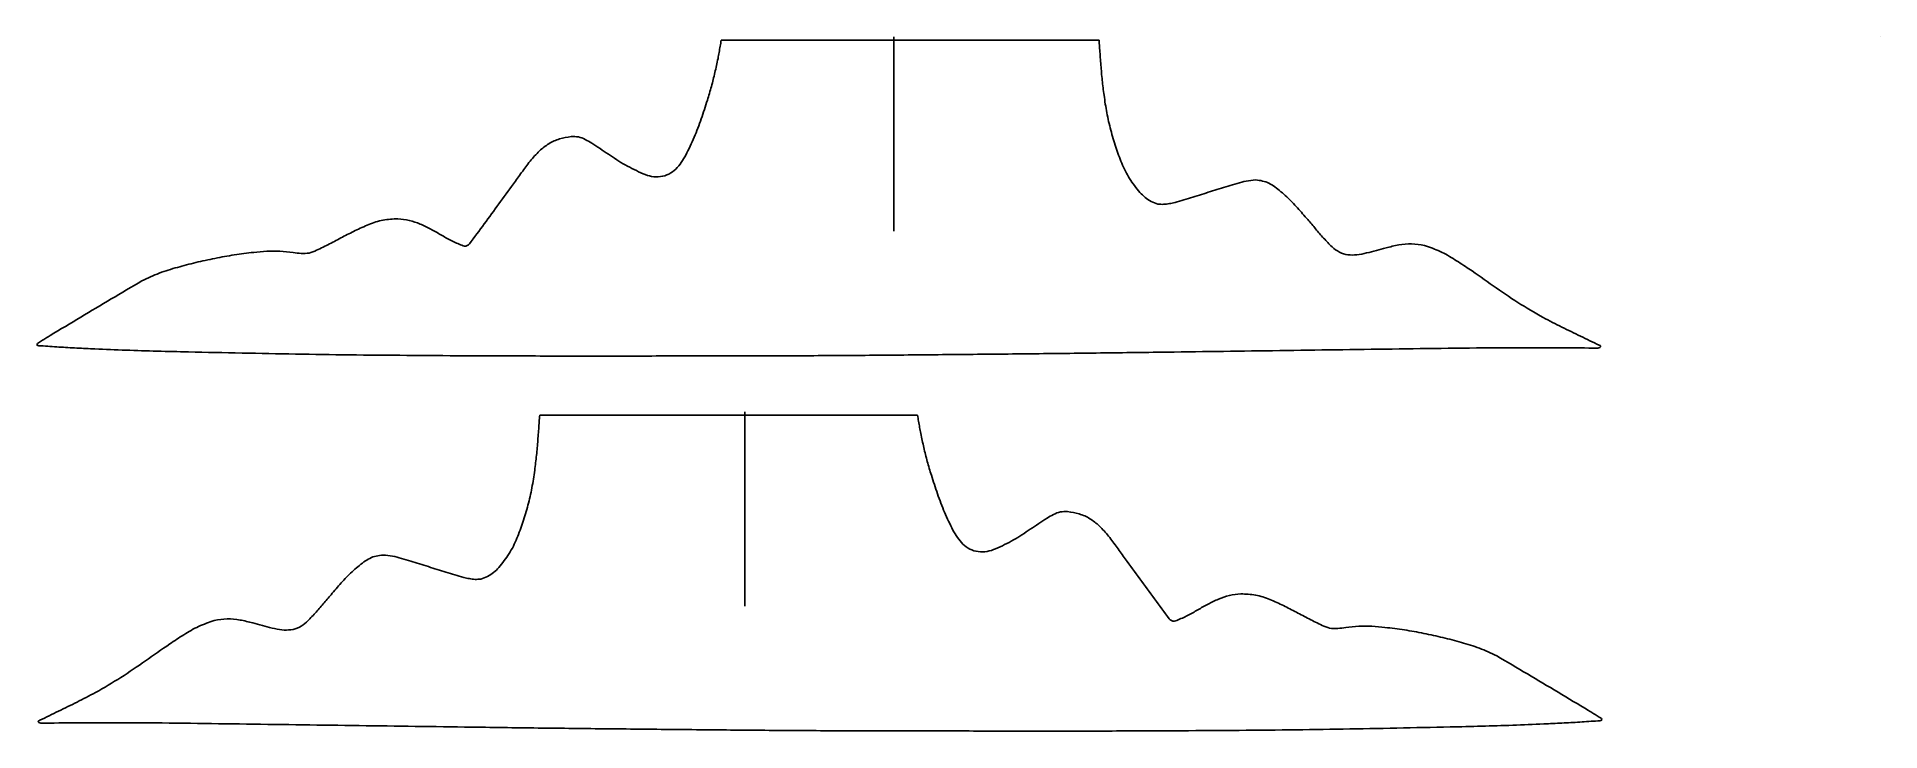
# Model space of a CAD drawing. Extents: x 0 to 290, y 216 to 325.
import ezdxf

# ---------------------------------------------------------------- set-up
doc = ezdxf.new("R2010")
doc.units = 0
doc.layers.get('0').update_dxf_attribs({"linetype": 'CONTINUOUS'})

msp = doc.modelspace()

# ---------------------------------------------------------------- linework, layer by layer
at = {"color": 3}
for points in [[(134.740509, 325.12), (134.740509, 294.641129)], [(111.360091, 266.296422), (111.360091, 235.817551)]]:
    msp.add_lwpolyline(points, dxfattribs=at)
at = {"color": 7}
msp.add_lwpolyline([(289.56, 325.12), (289.56, 325.12)], dxfattribs=at)
for points, knots in [([(107.644636, 324.614532), (107.588869, 324.29416), (107.477298, 323.653199), (107.309113, 322.692026), (107.19769, 322.051052), (107.141998, 321.73068)], [0, 0, 0, 0, 0.975567, 1.951798, 2.927327, 2.927327, 2.927327, 2.927327]), ([(166.951378, 324.614532), (160.361747, 324.614532), (147.182464, 324.614532), (127.41355, 324.614532), (114.234267, 324.614532), (107.644636, 324.614532)], [0, 0, 0, 0, 19.768893, 39.537849, 59.306742, 59.306742, 59.306742, 59.306742]), ([(167.062573, 323.048252), (167.050255, 323.22261), (167.025647, 323.570939), (166.988596, 324.093033), (166.963779, 324.440763), (166.951378, 324.614532)], [0, 0, 0, 0, 0.524379, 1.04759, 1.570222, 1.570222, 1.570222, 1.570222]), ([(107.141998, 321.73068), (106.983184, 320.996835), (106.665552, 319.52913), (106.122424, 317.342156), (105.689058, 315.904127), (105.472371, 315.1851)], [0, 0, 0, 0, 2.252499, 4.505041, 6.757659, 6.757659, 6.757659, 6.757659]), ([(167.737367, 315.968239), (167.635025, 316.752065), (167.430321, 318.319868), (167.238446, 320.683816), (167.121192, 322.260183), (167.062573, 323.048252)], [0, 0, 0, 0, 2.371081, 4.742614, 7.113457, 7.113457, 7.113457, 7.113457]), ([(169.573504, 307.81673), (169.304803, 308.707014), (168.767489, 310.48729), (168.128554, 313.206057), (167.867758, 315.047541), (167.737367, 315.968239)], [0, 0, 0, 0, 2.78971, 5.578506, 8.367038, 8.367038, 8.367038, 8.367038]), ([(105.472371, 315.1851), (105.160033, 314.204997), (104.535323, 312.244688), (103.428514, 309.360397), (102.536847, 307.505731), (102.091067, 306.578508)], [0, 0, 0, 0, 3.085851, 6.17202, 9.25746, 9.25746, 9.25746, 9.25746]), ([(79.110276, 307.250536), (78.607813, 306.715002), (77.601897, 305.642877), (76.320038, 303.846501), (75.455045, 302.658748), (75.022569, 302.0649)], [0, 0, 0, 0, 2.200467, 4.405277, 6.60988, 6.60988, 6.60988, 6.60988]), ([(84.07908, 309.48091), (83.469814, 309.385007), (82.250459, 309.193071), (80.531119, 308.438645), (79.583531, 307.646271), (79.110276, 307.250536)], [0, 0, 0, 0, 1.846218, 3.694932, 5.539442, 5.539442, 5.539442, 5.539442]), ([(87.309396, 308.454354), (86.981154, 308.654367), (86.325135, 309.054108), (85.2397, 309.508484), (84.465043, 309.490079), (84.07908, 309.48091)], [0, 0, 0, 0, 1.155859, 2.310081, 3.45619, 3.45619, 3.45619, 3.45619]), ([(95.39478, 303.639107), (94.444413, 304.080651), (92.542345, 304.964358), (89.939767, 306.736679), (88.186213, 307.881778), (87.309396, 308.454354)], [0, 0, 0, 0, 3.138323, 6.281047, 9.424061, 9.424061, 9.424061, 9.424061]), ([(173.346251, 300.72615), (172.786372, 301.429939), (171.665503, 302.838913), (170.476066, 305.276778), (169.874363, 306.970066), (169.573504, 307.81673)], [0, 0, 0, 0, 2.690883, 5.387103, 8.083452, 8.083452, 8.083452, 8.083452]), ([(102.091067, 306.578508), (101.863167, 306.189735), (101.407347, 305.412156), (100.553007, 304.35948), (99.449341, 303.527648), (98.1119, 303.132248), (96.699897, 303.149828), (95.83028, 303.475841), (95.39478, 303.639107)], [0, 0, 0, 0, 1.350895, 2.701906, 4.044029, 5.427686, 6.810117, 8.196953, 8.196953, 8.196953, 8.196953]), ([(75.022569, 302.0649), (74.260035, 301.016692), (72.735045, 298.920384), (70.439089, 295.782566), (68.898219, 293.698464), (68.12788, 292.656542)], [0, 0, 0, 0, 3.888673, 7.776947, 11.664256, 11.664256, 11.664256, 11.664256]), ([(187.196589, 301.72358), (186.272521, 301.436396), (184.424072, 300.86193), (181.669937, 299.941647), (179.807065, 299.415121), (178.875831, 299.151915)], [0, 0, 0, 0, 2.903003, 5.806992, 8.709721, 8.709721, 8.709721, 8.709721]), ([(191.533216, 302.673399), (191.039988, 302.634295), (190.051676, 302.55594), (188.626525, 302.121924), (187.673267, 301.856371), (187.196589, 301.72358)], [0, 0, 0, 0, 1.479777, 2.965125, 4.450777, 4.450777, 4.450777, 4.450777]), ([(194.546502, 301.604539), (194.243093, 301.799309), (193.637043, 302.188357), (192.609323, 302.559329), (191.892339, 302.635331), (191.533216, 302.673399)], [0, 0, 0, 0, 1.079756, 2.156779, 3.237607, 3.237607, 3.237607, 3.237607]), ([(199.705807, 296.453278), (199.1776, 297.070091), (198.121318, 298.303566), (196.450012, 300.082887), (195.180701, 301.097565), (194.546502, 301.604539)], [0, 0, 0, 0, 2.436944, 4.873286, 7.306122, 7.306122, 7.306122, 7.306122]), ([(176.195849, 298.903221), (175.832074, 299.019763), (175.103487, 299.25318), (174.153245, 299.91559), (173.615255, 300.455958), (173.346251, 300.72615)], [0, 0, 0, 0, 1.140538, 2.284325, 3.428182, 3.428182, 3.428182, 3.428182]), ([(178.875831, 299.151915), (178.581644, 299.087982), (177.993312, 298.960127), (177.095888, 298.820019), (176.495282, 298.87554), (176.195849, 298.903221)], [0, 0, 0, 0, 0.904103, 1.808077, 2.706829, 2.706829, 2.706829, 2.706829]), ([(56.894024, 296.577738), (56.112226, 296.552371), (54.546791, 296.501578), (52.314262, 295.726817), (50.901487, 295.070063), (50.194916, 294.7416)], [0, 0, 0, 0, 2.333887, 4.673261, 7.013852, 7.013852, 7.013852, 7.013852]), ([(62.037242, 294.976973), (61.498798, 295.250646), (60.422887, 295.797493), (58.698417, 296.393437), (57.495464, 296.516307), (56.894024, 296.577738)], [0, 0, 0, 0, 1.812084, 3.620877, 5.429452, 5.429452, 5.429452, 5.429452]), ([(203.528789, 292.164629), (203.081965, 292.620808), (202.188107, 293.533378), (200.957073, 295.002414), (200.122925, 295.969622), (199.705807, 296.453278)], [0, 0, 0, 0, 1.914902, 3.830701, 5.746905, 5.746905, 5.746905, 5.746905]), ([(50.194916, 294.7416), (49.520043, 294.400639), (48.170176, 293.718656), (46.173778, 292.640794), (44.815331, 291.975821), (44.136169, 291.643364)], [0, 0, 0, 0, 2.268276, 4.536957, 6.805235, 6.805235, 6.805235, 6.805235]), ([(66.91884, 292.429071), (66.353662, 292.665305), (65.222206, 293.138233), (63.645858, 294.088528), (62.573369, 294.680868), (62.037242, 294.976973)], [0, 0, 0, 0, 1.835086, 3.673745, 5.5116, 5.5116, 5.5116, 5.5116]), ([(68.12788, 292.656542), (68.018032, 292.551702), (67.801527, 292.345067), (67.332752, 292.246672), (67.057881, 292.3678), (66.91884, 292.429071)], [0, 0, 0, 0, 0.450239, 0.887397, 1.334888, 1.334888, 1.334888, 1.334888]), ([(218.024851, 292.397462), (217.355456, 292.519636), (216.015511, 292.764196), (213.97189, 292.523829), (212.656316, 292.194516), (211.997996, 292.029727)], [0, 0, 0, 0, 2.030942, 4.065393, 6.103151, 6.103151, 6.103151, 6.103151]), ([(225.022833, 288.735629), (224.285907, 289.219225), (222.812449, 290.186158), (220.535541, 291.554368), (218.86104, 292.116668), (218.024851, 292.397462)], [0, 0, 0, 0, 2.646555, 5.291695, 7.930136, 7.930136, 7.930136, 7.930136]), ([(25.160986, 289.727922), (24.19881, 289.482479), (22.27499, 288.991729), (19.415577, 288.133378), (17.62064, 287.280695), (16.723727, 286.854618)], [0, 0, 0, 0, 2.980075, 5.958497, 8.933237, 8.933237, 8.933237, 8.933237]), ([(34.262342, 291.323042), (33.242623, 291.198706), (31.202885, 290.949996), (28.167248, 290.407772), (26.163027, 289.954528), (25.160986, 289.727922)], [0, 0, 0, 0, 3.081392, 6.163688, 9.245551, 9.245551, 9.245551, 9.245551]), ([(40.429462, 291.293973), (39.746061, 291.372485), (38.380042, 291.529419), (36.312798, 291.540647), (34.94592, 291.395587), (34.262342, 291.323042)], [0, 0, 0, 0, 2.062798, 4.123235, 6.184513, 6.184513, 6.184513, 6.184513]), ([(44.136169, 291.643364), (43.746673, 291.475247), (42.967293, 291.138846), (41.680371, 291.127475), (40.846883, 291.238414), (40.429462, 291.293973)], [0, 0, 0, 0, 1.260652, 2.522561, 3.788575, 3.788575, 3.788575, 3.788575]), ([(207.410191, 290.921158), (206.942063, 290.906503), (206.007475, 290.877246), (204.630177, 291.289808), (203.896138, 291.872847), (203.528789, 292.164629)], [0, 0, 0, 0, 1.400646, 2.796301, 4.194464, 4.194464, 4.194464, 4.194464]), ([(211.997996, 292.029727), (211.491807, 291.892461), (210.478874, 291.617778), (208.95919, 291.20377), (207.926274, 291.015316), (207.410191, 290.921158)], [0, 0, 0, 0, 1.573622, 3.14897, 4.722029, 4.722029, 4.722029, 4.722029]), ([(16.723727, 286.854618), (15.117659, 285.908934), (11.905663, 284.017648), (7.098397, 281.162694), (3.90595, 279.238921), (2.309732, 278.277038)], [0, 0, 0, 0, 5.591419, 11.18235, 16.773238, 16.773238, 16.773238, 16.773238]), ([(236.680022, 281.094744), (235.33779, 281.869932), (232.653117, 283.420428), (228.835743, 286.077937), (226.293774, 287.849752), (225.022833, 288.735629)], [0, 0, 0, 0, 4.647859, 9.296439, 13.944701, 13.944701, 13.944701, 13.944701]), ([(245.434838, 276.750498), (244.459236, 277.228096), (242.508215, 278.183204), (239.569091, 279.589608), (237.642934, 280.59309), (236.680022, 281.094744)], [0, 0, 0, 0, 3.258738, 6.516868, 9.773876, 9.773876, 9.773876, 9.773876]), ([(2.309732, 278.277038), (2.085349, 278.139224), (1.636171, 277.863344), (0.94738, 277.477805), (0.514495, 277.179532), (0.298969, 277.031027)], [0, 0, 0, 0, 0.789994, 1.581434, 2.366196, 2.366196, 2.366196, 2.366196]), ([(0.298969, 277.031027), (0.260201, 276.926077), (0.1791, 276.706526), (0.574596, 276.669538), (0.767444, 276.665244), (0.867802, 276.663009)], [0, 0, 0, 0, 0.273034, 0.57118, 0.894691, 0.894691, 0.894691, 0.894691]), ([(0.867802, 276.663009), (1.806306, 276.596721), (3.683221, 276.464151), (6.501206, 276.304879), (8.381025, 276.224533), (9.320953, 276.18436)], [0, 0, 0, 0, 2.822504, 5.64473, 8.46707, 8.46707, 8.46707, 8.46707]), ([(9.320953, 276.18436), (10.952856, 276.113207), (14.216676, 275.970901), (19.114252, 275.813862), (22.380047, 275.745145), (24.012737, 275.710791)], [0, 0, 0, 0, 4.900333, 9.800714, 14.699846, 14.699846, 14.699846, 14.699846]), ([(24.012737, 275.710791), (26.816958, 275.648979), (32.42503, 275.525364), (40.837628, 275.369884), (46.44607, 275.283137), (49.250318, 275.239762)], [0, 0, 0, 0, 8.414702, 16.828293, 25.242039, 25.242039, 25.242039, 25.242039]), ([(49.250318, 275.239762), (52.268032, 275.214708), (58.303177, 275.164601), (67.355979, 275.097332), (73.391177, 275.08109), (76.408844, 275.072969)], [0, 0, 0, 0, 9.053457, 18.106069, 27.159091, 27.159091, 27.159091, 27.159091]), ([(76.408844, 275.072969), (80.149735, 275.063803), (87.631284, 275.045472), (98.853663, 275.073768), (106.335152, 275.082078), (110.07598, 275.086233)], [0, 0, 0, 0, 11.222686, 22.444679, 33.667172, 33.667172, 33.667172, 33.667172]), ([(110.07598, 275.086233), (113.662973, 275.091577), (120.837209, 275.102266), (131.598379, 275.174511), (138.772416, 275.244353), (142.35938, 275.279273)], [0, 0, 0, 0, 10.760975, 21.522702, 32.284105, 32.284105, 32.284105, 32.284105]), ([(142.35938, 275.279273), (146.036716, 275.313789), (153.39127, 275.382819), (164.423211, 275.501529), (171.777644, 275.598702), (175.455016, 275.647291)], [0, 0, 0, 0, 11.032493, 22.064634, 33.09771, 33.09771, 33.09771, 33.09771]), ([(175.455016, 275.647291), (181.337381, 275.726503), (193.102131, 275.884927), (210.749083, 276.132821), (222.513865, 276.287031), (228.396236, 276.364136)], [0, 0, 0, 0, 17.648696, 35.297448, 52.946074, 52.946074, 52.946074, 52.946074]), ([(228.396236, 276.364136), (230.269451, 276.365659), (234.016083, 276.368705), (239.636544, 276.345225), (243.383765, 276.324342), (245.257602, 276.3139)], [0, 0, 0, 0, 5.61964, 11.239881, 16.861483, 16.861483, 16.861483, 16.861483]), ([(245.257602, 276.3139), (245.360419, 276.323558), (245.541527, 276.34057), (245.762452, 276.647278), (245.550517, 276.714051), (245.434838, 276.750498)], [0, 0, 0, 0, 0.30986, 0.545806, 0.829363, 0.829363, 0.829363, 0.829363]), ([(78.363233, 257.14452), (78.465575, 257.928371), (78.670273, 259.496192), (78.862157, 261.860171), (78.979409, 263.436546), (79.038027, 264.224629)], [0, 0, 0, 0, 2.371153, 4.742667, 7.113552, 7.113552, 7.113552, 7.113552]), ([(79.038027, 264.224629), (79.050345, 264.39898), (79.074955, 264.74731), (79.112005, 265.269422), (79.136821, 265.617177), (79.149222, 265.790962)], [0, 0, 0, 0, 0.524358, 1.047594, 1.570275, 1.570275, 1.570275, 1.570275]), ([(79.149222, 265.790962), (85.738853, 265.790962), (98.918136, 265.790962), (118.68705, 265.790962), (131.866333, 265.790962), (138.455964, 265.790962)], [0, 0, 0, 0, 19.768893, 39.537849, 59.306742, 59.306742, 59.306742, 59.306742]), ([(138.455964, 265.790962), (138.511732, 265.470576), (138.623307, 264.829573), (138.791482, 263.86834), (138.90291, 263.227322), (138.958602, 262.906933)], [0, 0, 0, 0, 0.97561, 1.951924, 2.927502, 2.927502, 2.927502, 2.927502]), ([(138.958602, 262.906933), (139.117416, 262.173106), (139.435048, 260.705433), (139.978196, 258.518465), (140.411545, 257.080412), (140.628229, 256.361353)], [0, 0, 0, 0, 2.252444, 4.50495, 6.757658, 6.757658, 6.757658, 6.757658]), ([(76.527096, 248.993096), (76.795795, 249.883406), (77.333095, 251.663701), (77.972038, 254.382436), (78.23284, 256.223865), (78.363233, 257.14452)], [0, 0, 0, 0, 2.789785, 5.578548, 8.366952, 8.366952, 8.366952, 8.366952]), ([(140.628229, 256.361353), (140.940571, 255.381285), (141.565294, 253.421022), (142.672067, 250.536792), (143.56375, 248.682175), (144.009533, 247.754987)], [0, 0, 0, 0, 3.085754, 6.171904, 9.25725, 9.25725, 9.25725, 9.25725]), ([(72.754349, 241.902544), (73.31423, 242.606326), (74.435112, 244.015295), (75.624517, 246.453167), (76.226234, 248.146446), (76.527096, 248.993096)], [0, 0, 0, 0, 2.690867, 5.387114, 8.083427, 8.083427, 8.083427, 8.083427]), ([(150.70582, 244.81536), (151.656186, 245.256933), (153.558241, 246.140694), (156.160817, 247.913017), (157.914385, 249.05808), (158.791204, 249.630636)], [0, 0, 0, 0, 3.138357, 6.281085, 9.424069, 9.424069, 9.424069, 9.424069]), ([(158.791204, 249.630636), (159.119449, 249.830646), (159.77548, 250.230387), (160.860883, 250.684871), (161.635555, 250.666509), (162.02152, 250.65736)], [0, 0, 0, 0, 1.155865, 2.310117, 3.45623, 3.45623, 3.45623, 3.45623]), ([(162.02152, 250.65736), (162.630784, 250.561442), (163.850132, 250.369477), (165.569489, 249.615087), (166.517071, 248.822701), (166.990324, 248.426958)], [0, 0, 0, 0, 1.846225, 3.694931, 5.53945, 5.53945, 5.53945, 5.53945]), ([(144.009533, 247.754987), (144.237435, 247.366217), (144.693261, 246.588635), (145.547603, 245.535949), (146.651234, 244.704022), (147.988706, 244.308685), (149.400689, 244.326153), (150.270318, 244.652119), (150.70582, 244.81536)], [0, 0, 0, 0, 1.350887, 2.70192, 4.044081, 5.427734, 6.810164, 8.196976, 8.196976, 8.196976, 8.196976]), ([(166.990324, 248.426958), (167.492788, 247.891431), (168.498718, 246.819308), (169.780595, 245.022878), (170.645559, 243.835033), (171.078031, 243.241124)], [0, 0, 0, 0, 2.200454, 4.405299, 6.610041, 6.610041, 6.610041, 6.610041]), ([(51.554098, 242.78082), (51.857507, 242.975603), (52.463559, 243.364678), (53.491271, 243.735722), (54.20826, 243.811781), (54.567384, 243.849878)], [0, 0, 0, 0, 1.079779, 2.156826, 3.237666, 3.237666, 3.237666, 3.237666]), ([(54.567384, 243.849878), (55.060613, 243.81077), (56.048934, 243.732408), (57.47407, 243.298294), (58.427332, 243.032719), (58.904011, 242.899918)], [0, 0, 0, 0, 1.47978, 2.965146, 4.45081, 4.45081, 4.45081, 4.45081]), ([(171.078031, 243.241124), (171.840567, 242.192956), (173.365568, 240.096716), (175.661522, 236.958962), (177.202382, 234.87488), (177.97272, 233.832964)], [0, 0, 0, 0, 3.888581, 7.776804, 11.664097, 11.664097, 11.664097, 11.664097]), ([(46.394793, 237.6297), (46.923, 238.246491), (47.979283, 239.479923), (49.650604, 241.259181), (50.919901, 242.273848), (51.554098, 242.78082)], [0, 0, 0, 0, 2.436893, 4.873191, 7.306019, 7.306019, 7.306019, 7.306019]), ([(58.904011, 242.899918), (59.828076, 242.612716), (61.676512, 242.038218), (64.43067, 241.118026), (66.293536, 240.59151), (67.224769, 240.328309)], [0, 0, 0, 0, 2.903011, 5.806983, 8.709705, 8.709705, 8.709705, 8.709705]), ([(67.224769, 240.328309), (67.518955, 240.264369), (68.107285, 240.136499), (69.004715, 239.996401), (69.605319, 240.051968), (69.904751, 240.079671)], [0, 0, 0, 0, 0.904107, 1.808079, 2.706833, 2.706833, 2.706833, 2.706833]), ([(69.904751, 240.079671), (70.268528, 240.19619), (70.997126, 240.429561), (71.947351, 241.09199), (72.485345, 241.632354), (72.754349, 241.902544)], [0, 0, 0, 0, 1.140517, 2.284306, 3.428162, 3.428162, 3.428162, 3.428162]), ([(42.571811, 233.340769), (43.018629, 233.796999), (43.912452, 234.709651), (45.143568, 236.178707), (45.977682, 237.145993), (46.394793, 237.6297)], [0, 0, 0, 0, 1.915001, 3.830807, 5.747114, 5.747114, 5.747114, 5.747114]), ([(184.063358, 236.153396), (184.601801, 236.427067), (185.677703, 236.973909), (187.402181, 237.569805), (188.605136, 237.692523), (189.206576, 237.753878)], [0, 0, 0, 0, 1.81208, 3.62085, 5.429397, 5.429397, 5.429397, 5.429397]), ([(189.206576, 237.753878), (189.988374, 237.728586), (191.553814, 237.677944), (193.78638, 236.903165), (195.199119, 236.246276), (195.905684, 235.91774)], [0, 0, 0, 0, 2.333871, 4.673245, 7.013913, 7.013913, 7.013913, 7.013913]), ([(179.18176, 233.605493), (179.746938, 233.841727), (180.878394, 234.314655), (182.454742, 235.26495), (183.527231, 235.85729), (184.063358, 236.153396)], [0, 0, 0, 0, 1.835086, 3.673745, 5.5116, 5.5116, 5.5116, 5.5116]), ([(195.905684, 235.91774), (196.580563, 235.576835), (197.930458, 234.894956), (199.926789, 233.817055), (201.285263, 233.152187), (201.964431, 232.819787)], [0, 0, 0, 0, 2.268214, 4.536891, 6.805108, 6.805108, 6.805108, 6.805108]), ([(21.077738, 229.912051), (21.814688, 230.395642), (23.288163, 231.362544), (25.565051, 232.730727), (27.239544, 233.292883), (28.075721, 233.573602)], [0, 0, 0, 0, 2.646608, 5.291689, 7.930019, 7.930019, 7.930019, 7.930019]), ([(28.075721, 233.573602), (28.745119, 233.695852), (30.08506, 233.940562), (32.128733, 233.700191), (33.444287, 233.370732), (34.102604, 233.205867)], [0, 0, 0, 0, 2.030986, 4.065445, 6.103245, 6.103245, 6.103245, 6.103245]), ([(34.102604, 233.205867), (34.608797, 233.068675), (35.621752, 232.794137), (37.141429, 232.380132), (38.174328, 232.191531), (38.690409, 232.097298)], [0, 0, 0, 0, 1.573573, 3.148921, 4.722016, 4.722016, 4.722016, 4.722016]), ([(38.690409, 232.097298), (39.158538, 232.08272), (40.093128, 232.053616), (41.470366, 232.466143), (42.204452, 233.04906), (42.571811, 233.340769)], [0, 0, 0, 0, 1.40065, 2.796305, 4.194361, 4.194361, 4.194361, 4.194361]), ([(177.97272, 233.832964), (178.082559, 233.728066), (178.299024, 233.521338), (178.767871, 233.423042), (179.042724, 233.544203), (179.18176, 233.605493)], [0, 0, 0, 0, 0.450317, 0.887462, 1.334972, 1.334972, 1.334972, 1.334972]), ([(201.964431, 232.819787), (202.353927, 232.65167), (203.133307, 232.315268), (204.420229, 232.303897), (205.253717, 232.414836), (205.671138, 232.470396)], [0, 0, 0, 0, 1.260652, 2.522561, 3.788575, 3.788575, 3.788575, 3.788575]), ([(205.671138, 232.470396), (206.35454, 232.548849), (207.720566, 232.705666), (209.787798, 232.717019), (211.154679, 232.571992), (211.838258, 232.499464)], [0, 0, 0, 0, 2.062786, 4.123223, 6.184495, 6.184495, 6.184495, 6.184495]), ([(211.838258, 232.499464), (212.85797, 232.375127), (214.897698, 232.126416), (217.933354, 231.584127), (219.93758, 231.130743), (220.939642, 230.904062)], [0, 0, 0, 0, 3.08137, 6.163661, 9.245635, 9.245635, 9.245635, 9.245635]), ([(9.420606, 222.271167), (10.762835, 223.046282), (13.447527, 224.596646), (17.264872, 227.254182), (19.806798, 229.026105), (21.077738, 229.912051)], [0, 0, 0, 0, 4.64774, 9.296286, 13.944665, 13.944665, 13.944665, 13.944665]), ([(220.939642, 230.904062), (221.90183, 230.658693), (223.825691, 230.168086), (226.685145, 229.309739), (228.480054, 228.45691), (229.376958, 228.030758)], [0, 0, 0, 0, 2.980053, 5.958513, 8.93332, 8.93332, 8.93332, 8.93332]), ([(229.376958, 228.030758), (230.983001, 227.085142), (234.194996, 225.193964), (239.002254, 222.339127), (242.194687, 220.415345), (243.790893, 219.45346)], [0, 0, 0, 0, 5.591251, 11.18218, 16.773044, 16.773044, 16.773044, 16.773044]), ([(0.665844, 217.92692), (1.6414, 218.404521), (3.592363, 219.359651), (6.531469, 220.766053), (8.457662, 221.769515), (9.420606, 222.271167)], [0, 0, 0, 0, 3.258619, 6.516737, 9.773827, 9.773827, 9.773827, 9.773827]), ([(0.843111, 217.490322), (0.740263, 217.499923), (0.559088, 217.516835), (0.338167, 217.823658), (0.550142, 217.890458), (0.665844, 217.92692)], [0, 0, 0, 0, 0.309892, 0.545898, 0.829532, 0.829532, 0.829532, 0.829532]), ([(17.704421, 217.540558), (15.831202, 217.542081), (12.084555, 217.545128), (6.464113, 217.521647), (2.716914, 217.500765), (0.843111, 217.490322)], [0, 0, 0, 0, 5.619651, 11.239927, 16.861426, 16.861426, 16.861426, 16.861426]), ([(70.645584, 216.823431), (64.76322, 216.90266), (52.998475, 217.061119), (35.351543, 217.309191), (23.586778, 217.463436), (17.704421, 217.540558)], [0, 0, 0, 0, 17.648695, 35.297435, 52.946022, 52.946022, 52.946022, 52.946022]), ([(236.779647, 217.3605), (235.147746, 217.289422), (231.88391, 217.147266), (226.98629, 216.990227), (223.720447, 216.92136), (222.087722, 216.886931)], [0, 0, 0, 0, 4.900317, 9.800741, 14.699983, 14.699983, 14.699983, 14.699983]), ([(245.232767, 217.839431), (244.294241, 217.773143), (242.417307, 217.640574), (239.599331, 217.481248), (237.719547, 217.40075), (236.779647, 217.3605)], [0, 0, 0, 0, 2.82257, 5.644786, 8.467053, 8.467053, 8.467053, 8.467053]), ([(243.790893, 219.45346), (244.015287, 219.315593), (244.464456, 219.039623), (245.153334, 218.654091), (245.586199, 218.355726), (245.801727, 218.207167)], [0, 0, 0, 0, 0.790104, 1.58155, 2.366407, 2.366407, 2.366407, 2.366407]), ([(245.801727, 218.207167), (245.840443, 218.102293), (245.92147, 217.88281), (245.525979, 217.84598), (245.333129, 217.841673), (245.232767, 217.839431)], [0, 0, 0, 0, 0.272828, 0.570982, 0.894524, 0.894524, 0.894524, 0.894524]), ([(103.74122, 216.455696), (100.063884, 216.49021), (92.709331, 216.559239), (81.67739, 216.677897), (74.322957, 216.774918), (70.645584, 216.823431)], [0, 0, 0, 0, 11.032493, 22.064634, 33.097707, 33.097707, 33.097707, 33.097707]), ([(136.02462, 216.262656), (132.437627, 216.268), (125.263391, 216.278688), (114.502221, 216.350933), (107.328184, 216.420775), (103.74122, 216.455696)], [0, 0, 0, 0, 10.760975, 21.522702, 32.284105, 32.284105, 32.284105, 32.284105]), ([(169.691756, 216.249391), (165.950865, 216.240167), (158.469316, 216.221719), (147.246937, 216.25014), (139.765448, 216.258484), (136.02462, 216.262656)], [0, 0, 0, 0, 11.222686, 22.444679, 33.667173, 33.667173, 33.667173, 33.667173]), ([(196.850282, 216.416184), (193.832568, 216.39113), (187.797423, 216.341023), (178.744621, 216.273755), (172.709423, 216.257512), (169.691756, 216.249391)], [0, 0, 0, 0, 9.053457, 18.106069, 27.159091, 27.159091, 27.159091, 27.159091]), ([(222.087722, 216.886931), (219.283534, 216.825195), (213.675506, 216.701731), (205.262956, 216.546304), (199.654528, 216.459558), (196.850282, 216.416184)], [0, 0, 0, 0, 8.414599, 16.828152, 25.241893, 25.241893, 25.241893, 25.241893])]:
    msp.add_open_spline(points, degree=3, knots=knots, dxfattribs=at)

doc.saveas('drawing.dxf')
